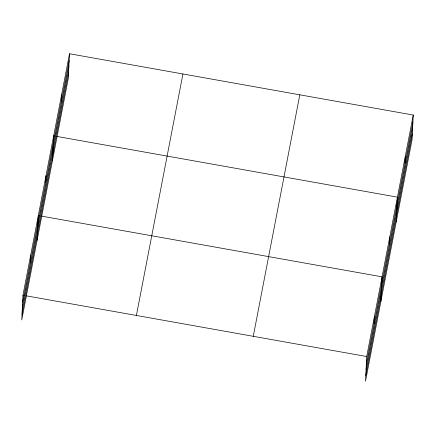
<?xml version="1.0" encoding="UTF-8"?>
<svg xmlns="http://www.w3.org/2000/svg" width="435" height="435" viewBox="0 0 435 435"><rect width="100%" height="100%" fill="white"/><g stroke="black" fill="none" stroke-linecap="round" stroke-linejoin="round"><path stroke-width="0.65" d="M69.502 53.75L22.957 295.24L21.75 319.953L68.295 78.463L69.502 53.75L413.25 115.047L412.043 139.76L365.498 381.25L366.705 356.537L413.25 115.047M30.303 262.272L30.64 255.394M37.111 240.261L38.318 215.548L39.645 215.782M45.664 182.58L45.996 175.702M52.472 160.569L53.679 135.856L55.006 136.095M61.253 101.681L61.591 94.803M374.051 323.569L374.388 316.691M380.859 301.558L382.066 276.845L41.635 216.141M389.407 243.877L389.744 236.999M396.214 221.866L397.427 197.153L56.996 136.449M405.001 162.978L405.338 156.1M22.62 302.113L69.165 60.628M22.332 308.002L68.877 66.517M22.038 314.065L68.583 72.58M136.394 315.467L182.939 73.983M253.268 336.309L299.813 94.819M366.368 363.41L412.913 121.925M366.08 369.299L412.625 127.814M365.786 375.361L412.331 133.877M22.957 295.24L24.284 295.474M26.274 295.827L366.705 356.537"/></g></svg>
